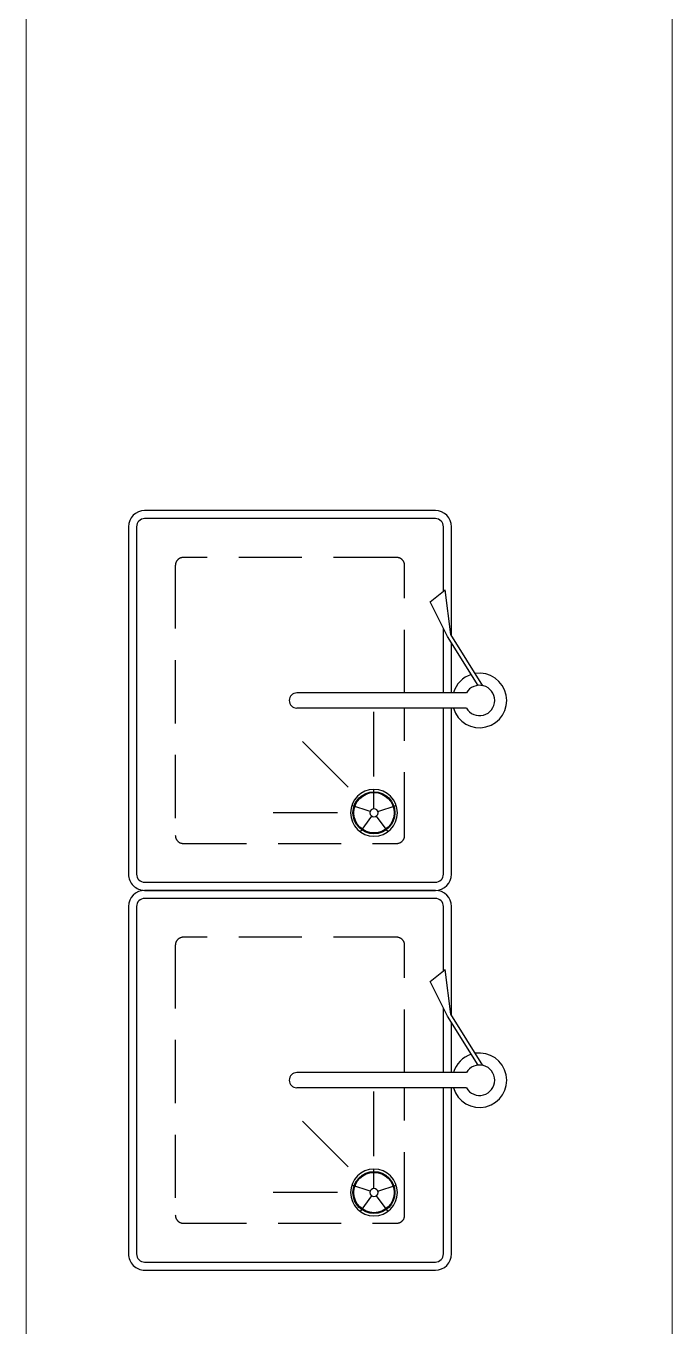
# Model space of a CAD drawing. Header units: millimetres. Extents: x 26027 to 581921, y 7230 to 233891.
# Drawn here: x 564199 to 564999, y 129601 to 131211 of the extents above; entities that cross this region are included whole.
import ezdxf

# ---------------------------------------------------------------- set-up
doc = ezdxf.new("R2010")
doc.units = ezdxf.units.MM
doc.header["$LTSCALE"] = 5
doc.linetypes.add('HIDDEN4', pattern=[0.09375, 0.0625, -0.03125])
doc.layers.add('BMED-SANITARY', color=252, linetype='Continuous')
doc.layers.add('Medical Equipment and Furniture', color=252, linetype='Continuous', lineweight=0)
doc.layers.add('Walls', color=252, linetype='Continuous', lineweight=5)

# ---------------------------------------------------------------- blocks, each defined once
blk = doc.blocks.new('BMED-S-S DROP-IN SINK 45-38')
at = {"layer": 'BMED-SANITARY', "color": 8}
for p, q in [((-18.3, 4.2), (-81.8, -35.6)), ((-18.7, -1.6), (-79.3, -39.6)), ((-9.4, -16.2), (-9.4, -226.2)), ((9.4, -16.2), (9.4, -226.2)), ((-80.4, -34.7), (-215, -34.7)), ((-135.3, -44.7), (-215, -44.7)), ((-81.8, -35.6), (-136.9, -42.7)), ((-122.2, -61.3), (-136.9, -42.7)), ((-79.3, -39.6), (-122.2, -61.3)), ((215, -34.7), (9.4, -34.7)), ((215, -44.7), (9.4, -44.7)), ((-235, -54.7), (-235, -414.7)), ((-225, -54.7), (-225, -414.7)), ((225, -414.7), (225, -54.7)), ((235, -414.7), (235, -54.7)), ((94, -130.7), (14, -130.7)), ((107.2, -162.5), (50.6, -219.1)), ((139, -175.7), (139, -255.7)), ((-215, -424.7), (215, -424.7)), ((-215, -434.7), (215, -434.7))]:
    blk.add_line(p, q, dxfattribs=at)
at = {"layer": 'BMED-SANITARY', "color": 8, "linetype": 'HIDDEN4', "ltscale": 250}
for p, q in [((-9.4, -92.7), (-167, -92.7)), ((167, -92.7), (9.4, -92.7)), ((-177, -102.7), (-177, -366.7)), ((177, -366.7), (177, -102.7)), ((-167, -376.7), (167, -376.7))]:
    blk.add_line(p, q, dxfattribs=at)
at = {"layer": 'BMED-SANITARY', "color": 8}
for points in [[(-9.4, -44.7), (-89.5, -44.7)], [(-9.4, -34.7), (-71.6, -34.7)], [(137.5, -126), (130, -103.1)], [(143, -127.8), (162.5, -113.7)], [(134, -130.7), (110, -130.7)], [(137.5, -135.5), (130, -158.3)], [(143, -133.7), (162.5, -147.8)]]:
    blk.add_lwpolyline(points, dxfattribs=at)
for points in [[(139, -159.7, 1), (139, -101.7, 1)], [(139, -135.7, 1), (139, -125.7, 1)]]:
    blk.add_lwpolyline(points, format="xyb", close=True, dxfattribs=at)
for radius in [26, 25]:
    blk.add_circle((139, -130.7), radius, dxfattribs=at)
for centre, radius, start, end in [((0, 0), 33.7, 286.1245, 188.9357), ((0, 0), 18.8, 299.9969, 239.9969), ((0, 0), 33.7, 197.3556, 253.8692), ((-215, -54.7), 20, 90, 180), ((-215, -54.7), 10, 90, 180), ((215, -54.7), 20, 0, 90), ((215, -54.7), 10, 0, 90), ((0, -226.2), 9.38, 179.9969, 359.9969), ((-215, -414.7), 20, 180, 270), ((-215, -414.7), 10, 180, 270), ((215, -414.7), 10, 270, 0), ((215, -414.7), 20, 270, 0)]:
    blk.add_arc(centre, radius, start, end, dxfattribs=at)
at = {"layer": 'BMED-SANITARY', "color": 8, "linetype": 'HIDDEN4', "ltscale": 250}
for centre, start, end in [((-167, -102.7), 90.0094, 180.0094), ((167, -102.7), 0, 90), ((-167, -366.7), 180, 270), ((167, -366.7), 270, 0)]:
    blk.add_arc(centre, 10, start, end, dxfattribs=at)

msp = doc.modelspace()

# ---------------------------------------------------------------- linework, layer by layer
at = {"layer": 'Medical Equipment and Furniture', "elevation": 0}
msp.add_lwpolyline([(564198.8, 132730.3), (564198.8, 127950.3)], dxfattribs=at)
at = {"layer": 'Walls', "elevation": 0}
msp.add_lwpolyline([(564998.8, 132730.3), (564998.8, 127905.3)], dxfattribs=at)

# ---------------------------------------------------------------- block references
at = {"layer": 'Medical Equipment and Furniture', "rotation": 270}
for p in [(564760.4, 130376.1), (564760.4, 129906.1)]:
    msp.add_blockref('BMED-S-S DROP-IN SINK 45-38', p, dxfattribs=at)

doc.saveas('drawing.dxf')
